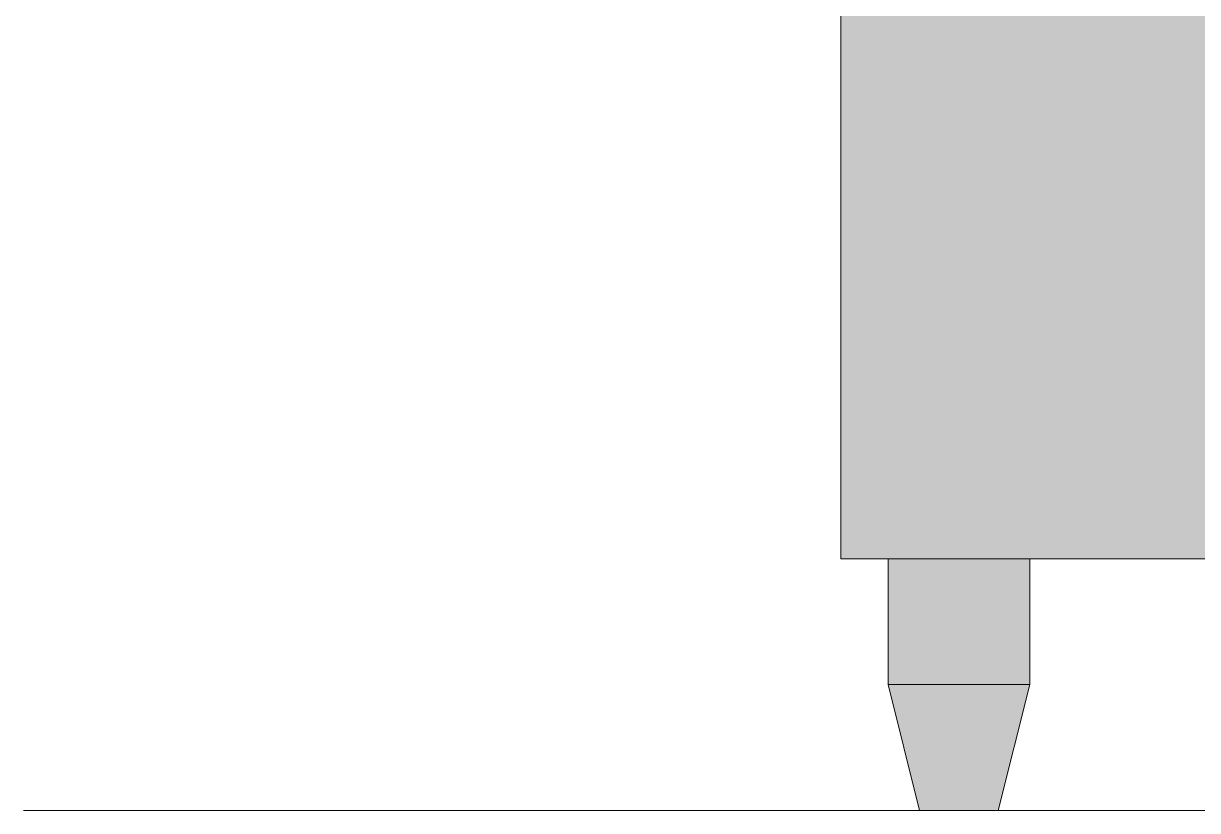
# Model space of a CAD drawing. Header units: metres. Extents: x 147 to 427, y -16 to 162.
# Drawn here: x 385.5317 to 385.9044, y 0 to 0.25 of the extents above; entities that cross this region are included whole.
import ezdxf

# ---------------------------------------------------------------- set-up
doc = ezdxf.new("R2010")
doc.units = ezdxf.units.M
doc.layers.add('G-ANNO-DIMS', color=7, linetype='Continuous', lineweight=5)
doc.layers.add('P-SANR-FIXT', color=7, linetype='Continuous', lineweight=5)

# ---------------------------------------------------------------- blocks, each defined once
blk = doc.blocks.new('UT_Bebedouro Industrial - UT_Bebedouro Industrial-3662647-HH')
at = {"layer": 'P-SANR-FIXT', "true_color": 0xbdbbb9, "transparency": 33554598}
h = blk.add_hatch(color=9, dxfattribs=at)
h.paths.add_polyline_path([(-167.39445, 0.08), (-166.91445, 0.08), (-166.91445, 0.3875), (-166.96445, 0.38793), (-166.96445, 0.4125), (-166.91445, 0.4125), (-166.91445, 1.24), (-167.39445, 1.24), (-167.39445, 0.12592)])
h.paths.add_polyline_path([(-166.96445, 0.28), (-166.96445, 0.32), (-166.95445, 0.32), (-166.95445, 0.28)])
blk.add_hatch(color=9, dxfattribs=at).paths.add_polyline_path([(-167.33445, 0.04), (-167.33445, 0.08), (-167.37945, 0.08), (-167.37945, 0.04)])
at = {"layer": 'P-SANR-FIXT', "true_color": 0x787878, "transparency": 33554598}
blk.add_hatch(color=8, dxfattribs=at).paths.add_polyline_path([(-167.36945, 0), (-167.34445, 0), (-167.33445, 0.04), (-167.37945, 0.04)])
at = {"layer": 'P-SANR-FIXT'}
for p, q in [((-167.39445, 0.08), (-167.39445, 1.24)), ((-166.91445, 0.08), (-167.39445, 0.08)), ((-167.37945, 0.04), (-167.37945, 0.08)), ((-167.33445, 0.04), (-167.33445, 0.08)), ((-167.36945, 0), (-167.37945, 0.04)), ((-167.37945, 0.04), (-167.33445, 0.04)), ((-167.33445, 0.04), (-167.37945, 0.04)), ((-167.34445, 0), (-167.33445, 0.04)), ((-167.34445, 0), (-167.36945, 0))]:
    blk.add_line(p, q, dxfattribs=at)
at = {"layer": 'P-SANR-FIXT', "color": 8, "true_color": 0x7b7978}
for p, q in [((-167.39445, 0.08), (-167.39445, 0.42544)), ((-167.39445, 0.08), (-167.37945, 0.08)), ((-167.37945, 0.04), (-167.37945, 0.08)), ((-167.37945, 0.08), (-167.33445, 0.08)), ((-167.37945, 0.08), (-167.37945, 0.04)), ((-167.33445, 0.08), (-167.33445, 0.04)), ((-167.33445, 0.04), (-167.33445, 0.08)), ((-167.33445, 0.08), (-166.97445, 0.08))]:
    blk.add_line(p, q, dxfattribs=at)
at = {"layer": 'P-SANR-FIXT', "color": 253, "true_color": 0xa5a3a2}
for p, q in [((-167.37945, 0.08), (-167.33445, 0.08)), ((-167.37945, 0.08), (-167.37945, 0.04)), ((-167.33445, 0.08), (-167.37945, 0.08)), ((-167.33445, 0.08), (-167.33445, 0.04))]:
    blk.add_line(p, q, dxfattribs=at)
at = {"layer": 'P-SANR-FIXT', "color": 253, "true_color": 0xb4b2b0}
for p, q in [((-167.33445, 0.08), (-167.37945, 0.08)), ((-167.37945, 0.08), (-167.33445, 0.08))]:
    blk.add_line(p, q, dxfattribs=at)
at = {"layer": 'P-SANR-FIXT', "color": 251, "true_color": 0x696969}
for p, q in [((-167.37945, 0.04), (-167.36945, 0)), ((-167.33445, 0.04), (-167.34445, 0)), ((-167.36945, 0), (-167.34445, 0))]:
    blk.add_line(p, q, dxfattribs=at)
at = {"layer": 'P-SANR-FIXT', "color": 252, "true_color": 0x878786}
for p, q in [((-167.33445, 0.04), (-167.37945, 0.04)), ((-167.37945, 0.04), (-167.33445, 0.04))]:
    blk.add_line(p, q, dxfattribs=at)
at = {"layer": 'P-SANR-FIXT', "color": 8, "true_color": 0x797878}
for p, q in [((-167.37945, 0.04), (-167.33445, 0.04)), ((-167.33445, 0.04), (-167.37945, 0.04)), ((-167.33445, 0.04), (-167.37945, 0.04)), ((-167.37945, 0.04), (-167.33445, 0.04))]:
    blk.add_line(p, q, dxfattribs=at)
at = {"layer": 'P-SANR-FIXT', "color": 251, "true_color": 0x4e4e4e}
for p, q in [((-167.36945, 0), (-167.37945, 0.04)), ((-167.37945, 0.04), (-167.36945, 0)), ((-167.33445, 0.04), (-167.34445, 0)), ((-167.34445, 0), (-167.33445, 0.04)), ((-167.34445, 0), (-167.36945, 0)), ((-167.36945, 0), (-167.34445, 0))]:
    blk.add_line(p, q, dxfattribs=at)

msp = doc.modelspace()

# ---------------------------------------------------------------- linework, layer by layer
at = {"layer": 'G-ANNO-DIMS'}
for p, q in [((385.5317, 0), (387.41549, 0)), ((398.97758, 0), (385.5317, 0))]:
    msp.add_line(p, q, dxfattribs=at)

# ---------------------------------------------------------------- block references
at = {"layer": 'P-SANR-FIXT'}
msp.add_blockref('UT_Bebedouro Industrial - UT_Bebedouro Industrial-3662647-HH', (553.1856, 0), dxfattribs=at)

doc.saveas('drawing.dxf')
